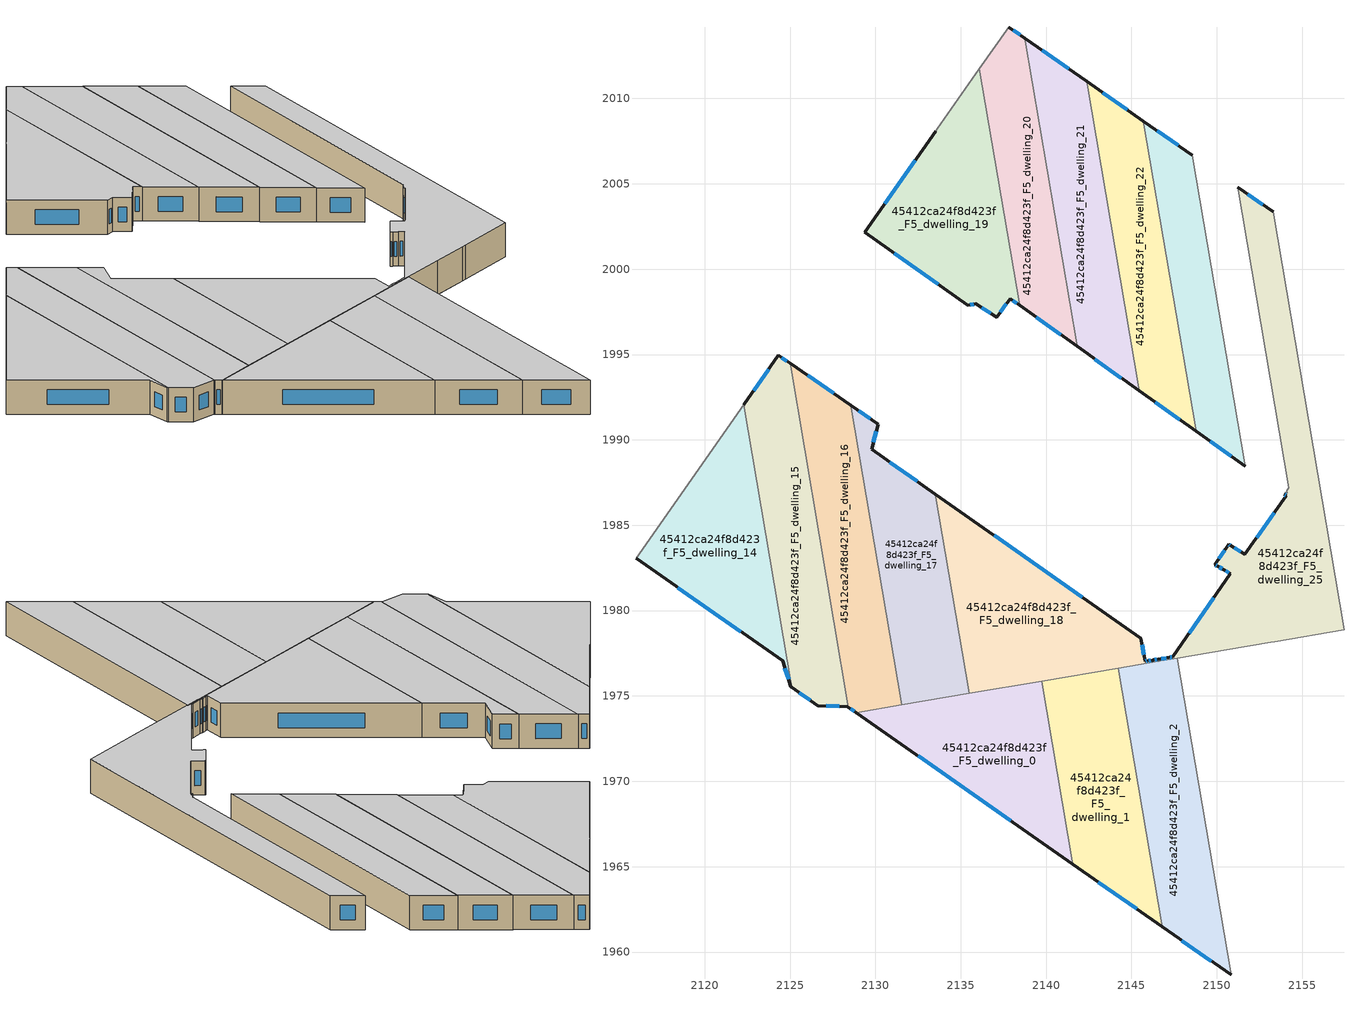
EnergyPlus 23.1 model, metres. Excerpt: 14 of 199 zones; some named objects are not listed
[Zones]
45412ca24f8d423f_F5_dwelling_0
 floor to 45412ca24f8d423f_F4_dwelling_0 (EU_floor_Construction): 2139.74,1975.87 2141.56,1965.15 2128.89,1974.02 z15
 wall outside (EU_wall_Construction): 2128.89,1974.02 2141.56,1965.15 z15:18
 wall to 45412ca24f8d423f_F5_dwelling_1 (EU_wall_Construction): 2141.56,1965.15 2139.74,1975.87 z15:18
 wall to 45412ca24f8d423f_F5_dwelling_18 (EU_wall_Construction): 2139.74,1975.87 2135.5,1975.15 z15:18
 wall to 45412ca24f8d423f_F5_dwelling_16 (EU_wall_Construction): 2131.55,1974.47 2128.89,1974.02 z15:18
 wall to 45412ca24f8d423f_F5_dwelling_17 (EU_wall_Construction): 2135.5,1975.14 2131.55,1974.47 z15:18
 window (EU_Window_Construction): 2132.51,1971.49 2137.94,1967.69 z15.86:17.14
 ceiling to 45412ca24f8d423f_F6_dwelling_0 (EU_floor_Construction): 2141.56,1965.15 2139.74,1975.87 2128.89,1974.02 z18
45412ca24f8d423f_F5_dwelling_1
 floor to 45412ca24f8d423f_F4_dwelling_1 (EU_floor_Construction): 2144.24,1976.63 2146.81,1961.47 2141.56,1965.15 2139.74,1975.87 z15
 wall outside (EU_wall_Construction): 2141.56,1965.15 2146.81,1961.47 z15:18
 wall to 45412ca24f8d423f_F5_dwelling_2 (EU_wall_Construction): 2146.81,1961.47 2144.24,1976.63 z15:18
 wall to 45412ca24f8d423f_F5_dwelling_18 (EU_wall_Construction): 2144.24,1976.63 2139.74,1975.87 z15:18
 window (EU_Window_Construction): 2143.06,1964.1 2145.31,1962.52 z15.86:17.14
 ceiling to 45412ca24f8d423f_F6_dwelling_1 (EU_floor_Construction): 2146.81,1961.47 2144.24,1976.63 2139.74,1975.87 2141.56,1965.15 z18
45412ca24f8d423f_F5_dwelling_14
 floor to 45412ca24f8d423f_F4_dwelling_14 (EU_floor_Construction): 2122.29,1992.06 2125.1,1975.5 2125.05,1975.53 2124.56,1977.06 2115.98,1983.07 z15
 wall outside (EU_wall_Construction): 2115.98,1983.07 2124.56,1977.06 2125.05,1975.53 2125.1,1975.5 z15:18
 wall adiabatic (EU_wall_Construction): 2122.29,1992.06 2115.98,1983.07 z15:18
 wall to 45412ca24f8d423f_F5_dwelling_15 (EU_wall_Construction): 2125.1,1975.5 2122.29,1992.06 z15:18
 window (EU_Window_Construction): 2124.7,1976.62 2124.91,1975.97 / 2118.43,1981.35 2122.11,1978.77 z15.86:17.14
 ceiling to 45412ca24f8d423f_F6_dwelling_14 (EU_floor_Construction): 2125.1,1975.5 2122.29,1992.06 2115.98,1983.07 2124.56,1977.06 2125.05,1975.53 z18
45412ca24f8d423f_F5_dwelling_15
 floor to 45412ca24f8d423f_F4_dwelling_15 (EU_floor_Construction): 2125.01,1994.48 2128.42,1974.35 2128.38,1974.38 2126.62,1974.43 2125.1,1975.5 2122.29,1992.06 2124.32,1994.96 z15
 wall outside (EU_wall_Construction): 2125.01,1994.48 2124.32,1994.96 2122.29,1992.06 / 2125.1,1975.5 2126.62,1974.43 2128.38,1974.38 2128.42,1974.35 z15:18
 wall to 45412ca24f8d423f_F5_dwelling_16 (EU_wall_Construction): 2128.42,1974.35 2125.01,1994.48 z15:18
 window (EU_Window_Construction): 2123.74,1994.13 2122.87,1992.89 / 2124.81,1994.62 2124.52,1994.82 / 2127.13,1974.42 2127.88,1974.4 / 2125.53,1975.19 2126.19,1974.74 z15.86:17.14
 ceiling to 45412ca24f8d423f_F6_dwelling_15 (EU_floor_Construction): 2128.42,1974.35 2125.01,1994.48 2124.32,1994.96 2122.29,1992.06 2125.1,1975.5 2126.62,1974.43 2128.38,1974.38 z18
45412ca24f8d423f_F5_dwelling_16
 floor to 45412ca24f8d423f_F4_dwelling_16 (EU_floor_Construction): 2128.57,1992.03 2131.55,1974.47 2128.89,1974.02 2128.42,1974.35 2125.01,1994.48 z15
 wall outside (EU_wall_Construction): 2128.57,1992.03 2125.01,1994.48 / 2128.42,1974.35 2128.89,1974.02 z15:18
 wall to 45412ca24f8d423f_F5_dwelling_17 (EU_wall_Construction): 2131.55,1974.47 2128.57,1992.03 z15:18
 window (EU_Window_Construction): 2127.55,1992.73 2126.02,1993.78 / 2128.56,1974.26 2128.76,1974.12 z15.86:17.14
 ceiling to 45412ca24f8d423f_F6_dwelling_16 (EU_floor_Construction): 2131.55,1974.47 2128.57,1992.03 2125.01,1994.48 2128.42,1974.35 2128.89,1974.02 z18
45412ca24f8d423f_F5_dwelling_17
 floor to 45412ca24f8d423f_F4_dwelling_17 (EU_floor_Construction): 2130.17,1990.92 2129.77,1989.44 2133.52,1986.82 2135.5,1975.14 2131.55,1974.47 2128.57,1992.03 z15
 wall outside (EU_wall_Construction): 2133.52,1986.82 2129.77,1989.44 2130.17,1990.92 2128.57,1992.03 z15:18
 wall to 45412ca24f8d423f_F5_dwelling_18 (EU_wall_Construction): 2135.5,1975.14 2133.52,1986.82 z15:18
 window (EU_Window_Construction): 2129.89,1989.86 2130.06,1990.5 / 2132.45,1987.57 2130.84,1988.69 / 2129.71,1991.24 2129.03,1991.71 z15.86:17.14
 ceiling to 45412ca24f8d423f_F6_dwelling_17 (EU_floor_Construction): 2135.5,1975.14 2133.52,1986.82 2129.77,1989.44 2130.17,1990.92 2128.57,1992.03 2131.55,1974.47 z18
45412ca24f8d423f_F5_dwelling_18
 floor to 45412ca24f8d423f_F4_dwelling_18 (EU_floor_Construction): 2145.56,1978.38 2145.8,1977.04 2145.95,1977.06 2146.25,1977.1 2146.29,1977.11 2146.54,1977.15 2146.57,1977.02 2135.5,1975.14 2133.52,1986.82 z15
 wall outside (EU_wall_Construction): 2146.54,1977.15 2146.29,1977.11 2146.25,1977.1 2146.21,1977.1 2145.95,1977.06 2145.8,1977.04 2145.56,1978.38 2133.52,1986.82 z15:18
 wall to 45412ca24f8d423f_F5_dwelling_25 (EU_wall_Construction): 2146.57,1977.02 2146.54,1977.15 z15:18
 wall to 45412ca24f8d423f_F5_dwelling_2 (EU_wall_Construction): 2144.24,1976.63 2146.56,1977.02 z15:18
 window (EU_Window_Construction): 2142.12,1980.79 2136.96,1984.41 / 2145.73,1977.42 2145.63,1977.99 / 2145.91,1977.05 2145.84,1977.04 / 2146.13,1977.09 2146.02,1977.07 / 2146.47,1977.14 2146.37,1977.12 z15.86:17.14
 ceiling to 45412ca24f8d423f_F6_dwelling_18 (EU_floor_Construction): 2146.57,1977.02 2146.54,1977.15 2146.29,1977.11 2146.25,1977.1 2145.95,1977.06 2145.8,1977.04 2145.56,1978.38 2133.52,1986.82 2135.5,1975.14 z18
45412ca24f8d423f_F5_dwelling_19
 floor to 45412ca24f8d423f_F4_dwelling_19 (EU_floor_Construction): 2136.1,2011.74 2138.45,1997.88 2137.89,1998.28 2137.09,1997.17 2135.88,1997.98 2135.42,1997.89 2129.37,2002.15 2133.54,2008.09 2133.63,2008.22 z15
 wall outside (EU_wall_Construction): 2133.54,2008.09 2129.37,2002.15 2135.42,1997.89 2135.88,1997.98 2137.09,1997.17 2137.89,1998.28 2138.45,1997.88 z15:18
 wall to 45412ca24f8d423f_F5_dwelling_20 (EU_wall_Construction): 2138.45,1997.88 2136.1,2011.74 z15:18
 wall adiabatic (EU_wall_Construction): 2136.1,2011.74 2133.63,2008.22 2133.54,2008.09 z15:18
 window (EU_Window_Construction): 2138.05,1998.16 2138.29,1997.99 / 2137.32,1997.49 2137.66,1997.96 / 2136.23,1997.75 2136.75,1997.4 / 2135.55,1997.92 2135.75,1997.95 / 2131.1,2000.93 2133.69,1999.11 / 2132.35,2006.39 2130.56,2003.84 z15.86:17.14
 ceiling to 45412ca24f8d423f_F6_dwelling_19 (EU_floor_Construction): 2138.45,1997.88 2136.1,2011.74 2133.63,2008.22 2133.54,2008.09 2129.37,2002.15 2135.42,1997.89 2135.88,1997.98 2137.09,1997.17 2137.89,1998.28 z18
45412ca24f8d423f_F5_dwelling_2
 floor to 45412ca24f8d423f_F4_dwelling_2 (EU_floor_Construction): 2147.69,1977.21 2150.84,1958.65 2146.81,1961.47 2144.24,1976.63 z15
 wall outside (EU_wall_Construction): 2146.81,1961.47 2150.84,1958.65 z15:18
 wall to 45412ca24f8d423f_F5_dwelling_3 (EU_wall_Construction): 2150.84,1958.65 2147.69,1977.21 z15:18
 wall to 45412ca24f8d423f_F5_dwelling_25 (EU_wall_Construction): 2147.69,1977.21 2146.71,1977.05 2146.64,1977.04 2146.57,1977.02 z15:18
 window (EU_Window_Construction): 2147.96,1960.67 2149.69,1959.46 z15.86:17.14
 ceiling to 45412ca24f8d423f_F6_dwelling_2 (EU_floor_Construction): 2150.84,1958.65 2147.69,1977.21 2144.24,1976.63 2146.81,1961.47 z18
45412ca24f8d423f_F5_dwelling_20
 floor to 45412ca24f8d423f_F4_dwelling_20 (EU_floor_Construction): 2138.75,2013.53 2141.81,1995.47 2138.45,1997.88 2136.1,2011.74 2137.82,2014.18 z15
 wall outside (EU_wall_Construction): 2138.75,2013.53 2137.82,2014.18 / 2138.45,1997.88 2141.81,1995.47 z15:18
 wall to 45412ca24f8d423f_F5_dwelling_21 (EU_wall_Construction): 2141.81,1995.47 2138.75,2013.53 z15:18
 wall adiabatic (EU_wall_Construction): 2137.82,2014.18 2136.1,2011.74 z15:18
 window (EU_Window_Construction): 2138.48,2013.72 2138.08,2014 / 2139.41,1997.19 2140.85,1996.16 z15.86:17.14
 ceiling to 45412ca24f8d423f_F6_dwelling_20 (EU_floor_Construction): 2141.81,1995.47 2138.75,2013.53 2137.82,2014.18 2136.1,2011.74 2138.45,1997.88 z18
45412ca24f8d423f_F5_dwelling_21
 floor to 45412ca24f8d423f_F4_dwelling_21 (EU_floor_Construction): 2142.37,2011 2145.44,1992.88 2141.81,1995.47 2138.75,2013.53 z15
 wall outside (EU_wall_Construction): 2141.81,1995.47 2145.44,1992.88 / 2142.37,2011 2138.75,2013.53 z15:18
 wall to 45412ca24f8d423f_F5_dwelling_22 (EU_wall_Construction): 2145.44,1992.88 2142.37,2011 z15:18
 window (EU_Window_Construction): 2142.85,1994.73 2144.41,1993.62 / 2141.33,2011.72 2139.78,2012.81 z15.86:17.14
 ceiling to 45412ca24f8d423f_F6_dwelling_21 (EU_floor_Construction): 2145.44,1992.88 2142.37,2011 2138.75,2013.53 2141.81,1995.47 z18
45412ca24f8d423f_F5_dwelling_22
 floor to 45412ca24f8d423f_F4_dwelling_22 (EU_floor_Construction): 2145.7,2008.67 2148.78,1990.5 2145.44,1992.88 2142.37,2011 z15
 wall outside (EU_wall_Construction): 2145.44,1992.88 2148.78,1990.5 / 2145.7,2008.67 2142.37,2011 z15:18
 wall to 45412ca24f8d423f_F5_dwelling_23 (EU_wall_Construction): 2148.78,1990.5 2145.7,2008.67 z15:18
 window (EU_Window_Construction): 2146.4,1992.2 2147.83,1991.18 / 2144.74,2009.34 2143.32,2010.34 z15.86:17.14
 ceiling to 45412ca24f8d423f_F6_dwelling_22 (EU_floor_Construction): 2148.78,1990.5 2145.7,2008.67 2142.37,2011 2145.44,1992.88 z18
45412ca24f8d423f_F5_dwelling_23
 floor to 45412ca24f8d423f_F4_dwelling_23 (EU_floor_Construction): 2148.56,2006.67 2151.65,1988.44 2148.78,1990.5 2145.7,2008.67 z15
 wall outside (EU_wall_Construction): 2148.78,1990.5 2151.65,1988.44 / 2148.56,2006.67 2145.7,2008.67 z15:18
 wall to 45412ca24f8d423f_F5_dwelling_24 (EU_wall_Construction): 2151.65,1988.44 2148.56,2006.67 z15:18
 window (EU_Window_Construction): 2149.6,1989.91 2150.83,1989.03 / 2147.74,2007.24 2146.51,2008.1 z15.86:17.14
 ceiling to 45412ca24f8d423f_F6_dwelling_23 (EU_floor_Construction): 2151.65,1988.44 2148.56,2006.67 2145.7,2008.67 2148.78,1990.5 z18
45412ca24f8d423f_F5_dwelling_25
 floor to 45412ca24f8d423f_F4_dwelling_25 (EU_floor_Construction): 2153.29,2003.36 2157.45,1978.87 2153.39,1978.18 2153.16,1978.14 2146.71,1977.05 2146.64,1977.04 2146.57,1977.02 2146.54,1977.15 2147.22,1977.25 2147.42,1977.28 2150.8,1982.16 2150.41,1982.39 2150.05,1982.6 2149.89,1982.69 2150.71,1983.87 2150.79,1983.82 2151.65,1983.29 2154.07,1986.72 2153.95,1986.8 2154.03,1986.93 2154.12,1986.87 2154.09,1987.01 2154.21,1987.18 2151.22,2004.81 z15
 wall outside (EU_wall_Construction): 2153.95,1986.8 2154.07,1986.72 2151.65,1983.29 2150.79,1983.82 2150.71,1983.87 2149.89,1982.69 2150.05,1982.6 2150.41,1982.39 2150.8,1982.16 2147.42,1977.28 2147.22,1977.25 2146.54,1977.15 / 2153.29,2003.36 2151.22,2004.81 z15:18
 wall to 45412ca24f8d423f_F5_dwelling_24 (EU_wall_Construction): 2151.22,2004.81 2154.21,1987.18 2154.09,1987.01 2154.12,1986.87 2154.03,1986.93 2153.95,1986.8 z15:18
 wall to 45412ca24f8d423f_F5_dwelling_26 (EU_wall_Construction): 2157.45,1978.87 2153.29,2003.36 z15:18
 wall to 45412ca24f8d423f_F5_dwelling_5 (EU_wall_Construction): 2153.16,1978.14 2153.39,1978.18 2157.45,1978.87 z15:18
 wall to 45412ca24f8d423f_F5_dwelling_3 (EU_wall_Construction): 2147.69,1977.21 2150.59,1977.71 z15:18
 wall to 45412ca24f8d423f_F5_dwelling_4 (EU_wall_Construction): 2150.59,1977.71 2153.16,1978.14 z15:18
 window (EU_Window_Construction): 2150.77,1983.84 2150.73,1983.86 / 2151.4,1983.45 2151.04,1983.67 / 2153.38,1985.74 2152.34,1984.27 / 2153.98,1986.78 2154.04,1986.74 / 2152.7,2003.78 2151.81,2004.4 / 2147.03,1977.22 2146.74,1977.18 / 2147.36,1977.27 2147.28,1977.26 / 2149.83,1980.76 2148.39,1978.68 / 2150.52,1982.32 2150.69,1982.22 / 2150.15,1982.54 2150.31,1982.45 / 2149.94,1982.67 2150,1982.63 / 2150.47,1983.54 2150.13,1983.03 z15.86:17.14
 ceiling to 45412ca24f8d423f_F6_dwelling_25 (EU_floor_Construction): 2157.45,1978.87 2153.29,2003.36 2151.22,2004.81 2154.21,1987.18 2154.09,1987.01 2154.12,1986.87 2154.03,1986.93 2153.95,1986.8 2154.07,1986.72 2151.65,1983.29 2150.79,1983.82 2150.71,1983.87 2149.89,1982.69 2150.05,1982.6 2150.41,1982.39 2150.8,1982.16 2147.42,1977.28 2147.22,1977.25 2146.54,1977.15 2146.57,1977.02 2146.64,1977.04 2146.71,1977.05 2153.16,1978.14 2153.39,1978.18 z18
[Building]
EU S2 Campaign: North Axis=0; Terrain=City; Solar Distribution=FullExterior
[Site:Location]
Helsinki-Vantaa.AP: Latitude=60.317; Longitude=24.963; Time Zone=2; Elevation=54.6
[SizingPeriod:WeatherFileDays]
AnnualSizingPeriod: Begin Month=1; Begin Day of Month=1; End Month=12; End Day of Month=31; Day of Week for Start Day=Monday; Use Weather File Daylight Saving Period=No; Use Weather File Rain and Snow Indicators=No
[MATERIAL]
EU_InternalMass_Material: Roughness=MediumRough; Thickness=0.1; Conductivity=1; Density=1800; Specific Heat=900; Thermal Absorptance=0.9; Solar Absorptance=0.7; Visible Absorptance=0.7
[MATERIAL:NOMASS] Roughness=MediumRough; Thermal Absorptance=0.9; Solar Absorptance=0.7; Visible Absorptance=0.7
Name | Thermal Resistance
EU_wall_NoMass | 1.10183
EU_floor_NoMass | 1.70606
[WINDOWMATERIAL:SIMPLEGLAZINGSYSTEM]
EU_Window_SimpleGlazing: UFactor=3.11035; Solar Heat Gain Coefficient=0.8; Visible Transmittance=0.8
[CONSTRUCTION]
EU_wall_Construction: EU_wall_NoMass
EU_floor_Construction: EU_floor_NoMass
EU_Window_Construction: EU_Window_SimpleGlazing
EU_InternalMass_Construction: EU_InternalMass_Material
[ZONE] Type=1; Multiplier=1; Ceiling Height=autocalculate; Floor Area=autocalculate; Part of Total Floor Area=Yes
Name | Volume
45412ca24f8d423f_F5_dwelling_0 | 179.444
45412ca24f8d423f_F5_dwelling_1 | 179.414
45412ca24f8d423f_F5_dwelling_14 | 179.454
45412ca24f8d423f_F5_dwelling_15 | 179.423
45412ca24f8d423f_F5_dwelling_16 | 179.431
45412ca24f8d423f_F5_dwelling_17 | 172.485
45412ca24f8d423f_F5_dwelling_18 | 209.698
45412ca24f8d423f_F5_dwelling_19 | 194.071
45412ca24f8d423f_F5_dwelling_2 | 179.448
45412ca24f8d423f_F5_dwelling_20 | 146.573
45412ca24f8d423f_F5_dwelling_21 | 173.115
45412ca24f8d423f_F5_dwelling_22 | 159.651
45412ca24f8d423f_F5_dwelling_23 | 137.774
45412ca24f8d423f_F5_dwelling_25 | 252.751
[INTERNALMASS] Construction=EU_InternalMass_Construction
Name | Zone or ZoneList | Surface Area
45412ca24f8d423f_F5_dwelling_0_EU_InternalMass | 45412ca24f8d423f_F5_dwelling_0 | 59.815
45412ca24f8d423f_F5_dwelling_1_EU_InternalMass | 45412ca24f8d423f_F5_dwelling_1 | 59.8046
45412ca24f8d423f_F5_dwelling_2_EU_InternalMass | 45412ca24f8d423f_F5_dwelling_2 | 59.8162
45412ca24f8d423f_F5_dwelling_14_EU_InternalMass | 45412ca24f8d423f_F5_dwelling_14 | 59.8179
45412ca24f8d423f_F5_dwelling_15_EU_InternalMass | 45412ca24f8d423f_F5_dwelling_15 | 59.8073
45412ca24f8d423f_F5_dwelling_16_EU_InternalMass | 45412ca24f8d423f_F5_dwelling_16 | 59.8101
45412ca24f8d423f_F5_dwelling_17_EU_InternalMass | 45412ca24f8d423f_F5_dwelling_17 | 57.4948
45412ca24f8d423f_F5_dwelling_18_EU_InternalMass | 45412ca24f8d423f_F5_dwelling_18 | 69.896
45412ca24f8d423f_F5_dwelling_19_EU_InternalMass | 45412ca24f8d423f_F5_dwelling_19 | 64.6905
45412ca24f8d423f_F5_dwelling_20_EU_InternalMass | 45412ca24f8d423f_F5_dwelling_20 | 48.8577
45412ca24f8d423f_F5_dwelling_21_EU_InternalMass | 45412ca24f8d423f_F5_dwelling_21 | 57.705
45412ca24f8d423f_F5_dwelling_22_EU_InternalMass | 45412ca24f8d423f_F5_dwelling_22 | 53.2168
45412ca24f8d423f_F5_dwelling_23_EU_InternalMass | 45412ca24f8d423f_F5_dwelling_23 | 45.9246
45412ca24f8d423f_F5_dwelling_25_EU_InternalMass | 45412ca24f8d423f_F5_dwelling_25 | 84.2487
[OTHEREQUIPMENT] Fuel Type=Electricity; Design Level Calculation Method=Watts/Area; Power per Zone Floor Area=1; Fraction Latent=0; Fraction Radiant=0; Fraction Lost=0; Carbon Dioxide Generation Rate=0; EndUse Subcategory=EU_Step8_InternalGains
Name | Zone or ZoneList or Space or SpaceList | Schedule
EU_Step8_InternalGain_45412ca24f8d423f_F5_dwelling_0_f000 | 45412ca24f8d423f_F5_dwelling_0 | EU_Step8_GainSchedule_45412ca24f8d423f_F5_dwelling_0_f000
EU_Step8_InternalGain_45412ca24f8d423f_F5_dwelling_1_f000 | 45412ca24f8d423f_F5_dwelling_1 | EU_Step8_GainSchedule_45412ca24f8d423f_F5_dwelling_1_f000
EU_Step8_InternalGain_45412ca24f8d423f_F5_dwelling_2_f000 | 45412ca24f8d423f_F5_dwelling_2 | EU_Step8_GainSchedule_45412ca24f8d423f_F5_dwelling_2_f000
EU_Step8_InternalGain_45412ca24f8d423f_F5_dwelling_14_f000 | 45412ca24f8d423f_F5_dwelling_14 | EU_Step8_GainSchedule_45412ca24f8d423f_F5_dwelling_14_f000
EU_Step8_InternalGain_45412ca24f8d423f_F5_dwelling_15_f000 | 45412ca24f8d423f_F5_dwelling_15 | EU_Step8_GainSchedule_45412ca24f8d423f_F5_dwelling_15_f000
EU_Step8_InternalGain_45412ca24f8d423f_F5_dwelling_16_f000 | 45412ca24f8d423f_F5_dwelling_16 | EU_Step8_GainSchedule_45412ca24f8d423f_F5_dwelling_16_f000
EU_Step8_InternalGain_45412ca24f8d423f_F5_dwelling_17_f000 | 45412ca24f8d423f_F5_dwelling_17 | EU_Step8_GainSchedule_45412ca24f8d423f_F5_dwelling_17_f000
EU_Step8_InternalGain_45412ca24f8d423f_F5_dwelling_18_f000 | 45412ca24f8d423f_F5_dwelling_18 | EU_Step8_GainSchedule_45412ca24f8d423f_F5_dwelling_18_f000
EU_Step8_InternalGain_45412ca24f8d423f_F5_dwelling_19_f000 | 45412ca24f8d423f_F5_dwelling_19 | EU_Step8_GainSchedule_45412ca24f8d423f_F5_dwelling_19_f000
EU_Step8_InternalGain_45412ca24f8d423f_F5_dwelling_20_f000 | 45412ca24f8d423f_F5_dwelling_20 | EU_Step8_GainSchedule_45412ca24f8d423f_F5_dwelling_20_f000
EU_Step8_InternalGain_45412ca24f8d423f_F5_dwelling_21_f000 | 45412ca24f8d423f_F5_dwelling_21 | EU_Step8_GainSchedule_45412ca24f8d423f_F5_dwelling_21_f000
EU_Step8_InternalGain_45412ca24f8d423f_F5_dwelling_22_f000 | 45412ca24f8d423f_F5_dwelling_22 | EU_Step8_GainSchedule_45412ca24f8d423f_F5_dwelling_22_f000
EU_Step8_InternalGain_45412ca24f8d423f_F5_dwelling_23_f000 | 45412ca24f8d423f_F5_dwelling_23 | EU_Step8_GainSchedule_45412ca24f8d423f_F5_dwelling_23_f000
EU_Step8_InternalGain_45412ca24f8d423f_F5_dwelling_25_f000 | 45412ca24f8d423f_F5_dwelling_25 | EU_Step8_GainSchedule_45412ca24f8d423f_F5_dwelling_25_f000
[ZONEVENTILATION:DESIGNFLOWRATE] Schedule=EU_AlwaysOn; Design Flow Rate Calculation Method=AirChanges/Hour; Air Changes per Hour=0.756316; Ventilation Type=Natural; Fan Pressure Rise=0; Fan Total Efficiency=1; Constant Term Coefficient=1; Temperature Term Coefficient=0; Velocity Term Coefficient=0; Velocity Squared Term Coefficient=0; Minimum Indoor Temperature=-100; Maximum Indoor Temperature=100; Delta Temperature=-100; Minimum Outdoor Temperature=-100; Maximum Outdoor Temperature=100; Maximum Wind Speed=40
Name | Zone or ZoneList or Space or SpaceList
EU_ConstantAir_45412ca24f8d423f_F5_dwelling_0 | 45412ca24f8d423f_F5_dwelling_0
EU_ConstantAir_45412ca24f8d423f_F5_dwelling_1 | 45412ca24f8d423f_F5_dwelling_1
EU_ConstantAir_45412ca24f8d423f_F5_dwelling_2 | 45412ca24f8d423f_F5_dwelling_2
EU_ConstantAir_45412ca24f8d423f_F5_dwelling_14 | 45412ca24f8d423f_F5_dwelling_14
EU_ConstantAir_45412ca24f8d423f_F5_dwelling_15 | 45412ca24f8d423f_F5_dwelling_15
EU_ConstantAir_45412ca24f8d423f_F5_dwelling_16 | 45412ca24f8d423f_F5_dwelling_16
EU_ConstantAir_45412ca24f8d423f_F5_dwelling_17 | 45412ca24f8d423f_F5_dwelling_17
EU_ConstantAir_45412ca24f8d423f_F5_dwelling_18 | 45412ca24f8d423f_F5_dwelling_18
EU_ConstantAir_45412ca24f8d423f_F5_dwelling_19 | 45412ca24f8d423f_F5_dwelling_19
EU_ConstantAir_45412ca24f8d423f_F5_dwelling_20 | 45412ca24f8d423f_F5_dwelling_20
EU_ConstantAir_45412ca24f8d423f_F5_dwelling_21 | 45412ca24f8d423f_F5_dwelling_21
EU_ConstantAir_45412ca24f8d423f_F5_dwelling_22 | 45412ca24f8d423f_F5_dwelling_22
EU_ConstantAir_45412ca24f8d423f_F5_dwelling_23 | 45412ca24f8d423f_F5_dwelling_23
EU_ConstantAir_45412ca24f8d423f_F5_dwelling_25 | 45412ca24f8d423f_F5_dwelling_25
[HVACTEMPLATE:ZONE:IDEALLOADSAIRSYSTEM] System Availability Schedule=EU_AlwaysOn; Maximum Heating Supply Air Temperature=50; Minimum Cooling Supply Air Temperature=13; Maximum Heating Supply Air Humidity Ratio=0.0156; Minimum Cooling Supply Air Humidity Ratio=0.0077; Heating Limit=NoLimit; Cooling Limit=NoLimit; Heating Availability Schedule=EU_AlwaysOn; Cooling Availability Schedule=EU_CoolingOff; Dehumidification Control Type=ConstantSensibleHeatRatio; Cooling Sensible Heat Ratio=0.7; Dehumidification Setpoint=60; Humidification Control Type=None; Humidification Setpoint=30; Outdoor Air Method=None; Outdoor Air Flow Rate per Person=0.00944; Outdoor Air Flow Rate per Zone Floor Area=0; Outdoor Air Flow Rate per Zone=0; Demand Controlled Ventilation Type=None; Outdoor Air Economizer Type=NoEconomizer; Heat Recovery Type=None; Sensible Heat Recovery Effectiveness=0.7; Latent Heat Recovery Effectiveness=0.65
Name | Template Thermostat
45412ca24f8d423f_F5_dwelling_0 | EU_HeatOnly_45412ca24f8d423f_F5_dwelling_0
45412ca24f8d423f_F5_dwelling_1 | EU_HeatOnly_45412ca24f8d423f_F5_dwelling_1
45412ca24f8d423f_F5_dwelling_2 | EU_HeatOnly_45412ca24f8d423f_F5_dwelling_2
45412ca24f8d423f_F5_dwelling_14 | EU_HeatOnly_45412ca24f8d423f_F5_dwelling_14
45412ca24f8d423f_F5_dwelling_15 | EU_HeatOnly_45412ca24f8d423f_F5_dwelling_15
45412ca24f8d423f_F5_dwelling_16 | EU_HeatOnly_45412ca24f8d423f_F5_dwelling_16
45412ca24f8d423f_F5_dwelling_17 | EU_HeatOnly_45412ca24f8d423f_F5_dwelling_17
45412ca24f8d423f_F5_dwelling_18 | EU_HeatOnly_45412ca24f8d423f_F5_dwelling_18
45412ca24f8d423f_F5_dwelling_19 | EU_HeatOnly_45412ca24f8d423f_F5_dwelling_19
45412ca24f8d423f_F5_dwelling_20 | EU_HeatOnly_45412ca24f8d423f_F5_dwelling_20
45412ca24f8d423f_F5_dwelling_21 | EU_HeatOnly_45412ca24f8d423f_F5_dwelling_21
45412ca24f8d423f_F5_dwelling_22 | EU_HeatOnly_45412ca24f8d423f_F5_dwelling_22
45412ca24f8d423f_F5_dwelling_23 | EU_HeatOnly_45412ca24f8d423f_F5_dwelling_23
45412ca24f8d423f_F5_dwelling_25 | EU_HeatOnly_45412ca24f8d423f_F5_dwelling_25
[SIZING:ZONE] Zone Cooling Design Supply Air Temperature Input Method=SupplyAirTemperature; Zone Cooling Design Supply Air Temperature=13; Zone Heating Design Supply Air Temperature Input Method=SupplyAirTemperature; Zone Heating Design Supply Air Temperature=50; Zone Cooling Design Supply Air Humidity Ratio=0.008; Zone Heating Design Supply Air Humidity Ratio=0.008; Cooling Design Air Flow Method=DesignDay; Cooling Design Air Flow Rate=0; Cooling Minimum Air Flow per Zone Floor Area=0.000762; Cooling Minimum Air Flow=0; Cooling Minimum Air Flow Fraction=0.2; Heating Design Air Flow Method=DesignDay; Heating Design Air Flow Rate=0; Heating Maximum Air Flow per Zone Floor Area=0.002032; Heating Maximum Air Flow=0.141576; Heating Maximum Air Flow Fraction=0.3; Account for Dedicated Outdoor Air System=No; Dedicated Outdoor Air System Control Strategy=NeutralSupplyAir; Dedicated Outdoor Air Low Setpoint Temperature for Design=autosize; Dedicated Outdoor Air High Setpoint Temperature for Design=autosize; Zone Load Sizing Method=Sensible Load Only No Latent Load; Zone Latent Cooling Design Supply Air Humidity Ratio Input Method=HumidityRatioDifference; Zone Cooling Design Supply Air Humidity Ratio Difference=0.005; Zone Latent Heating Design Supply Air Humidity Ratio Input Method=HumidityRatioDifference; Zone Humidification Design Supply Air Humidity Ratio Difference=0.005
45412ca24f8d423f_F5_dwelling_0; 45412ca24f8d423f_F5_dwelling_1; 45412ca24f8d423f_F5_dwelling_2; 45412ca24f8d423f_F5_dwelling_14; 45412ca24f8d423f_F5_dwelling_15; 45412ca24f8d423f_F5_dwelling_16; 45412ca24f8d423f_F5_dwelling_17; 45412ca24f8d423f_F5_dwelling_18; 45412ca24f8d423f_F5_dwelling_19; 45412ca24f8d423f_F5_dwelling_20; 45412ca24f8d423f_F5_dwelling_21; 45412ca24f8d423f_F5_dwelling_22; 45412ca24f8d423f_F5_dwelling_23; 45412ca24f8d423f_F5_dwelling_25
[SCHEDULE:CONSTANT]
Name | Hourly Value
EU_AlwaysOn | 1
EU_CoolingOff | 0
[SCHEDULE:FILE] Column Number=1; Rows to Skip at Top=0; Number of Hours of Data=8760; Column Separator=Comma; Interpolate to Timestep=No; Minutes per Item=60; Adjust Schedule for Daylight Savings=Yes
Name | File
EU_Step8_GainSchedule_45412ca24f8d423f_F5_dwelling_0_f000 | ../../schedules/45412ca24f8d423f/45412ca24f8d423f_F5_dwelling_0_f000_gain.csv
EU_Step8_GainSchedule_45412ca24f8d423f_F5_dwelling_1_f000 | ../../schedules/45412ca24f8d423f/45412ca24f8d423f_F5_dwelling_1_f000_gain.csv
EU_Step8_GainSchedule_45412ca24f8d423f_F5_dwelling_2_f000 | ../../schedules/45412ca24f8d423f/45412ca24f8d423f_F5_dwelling_2_f000_gain.csv
EU_Step8_GainSchedule_45412ca24f8d423f_F5_dwelling_14_f000 | ../../schedules/45412ca24f8d423f/45412ca24f8d423f_F5_dwelling_14_f000_gain.csv
EU_Step8_GainSchedule_45412ca24f8d423f_F5_dwelling_15_f000 | ../../schedules/45412ca24f8d423f/45412ca24f8d423f_F5_dwelling_15_f000_gain.csv
EU_Step8_GainSchedule_45412ca24f8d423f_F5_dwelling_16_f000 | ../../schedules/45412ca24f8d423f/45412ca24f8d423f_F5_dwelling_16_f000_gain.csv
EU_Step8_GainSchedule_45412ca24f8d423f_F5_dwelling_17_f000 | ../../schedules/45412ca24f8d423f/45412ca24f8d423f_F5_dwelling_17_f000_gain.csv
EU_Step8_GainSchedule_45412ca24f8d423f_F5_dwelling_18_f000 | ../../schedules/45412ca24f8d423f/45412ca24f8d423f_F5_dwelling_18_f000_gain.csv
EU_Step8_GainSchedule_45412ca24f8d423f_F5_dwelling_19_f000 | ../../schedules/45412ca24f8d423f/45412ca24f8d423f_F5_dwelling_19_f000_gain.csv
EU_Step8_GainSchedule_45412ca24f8d423f_F5_dwelling_20_f000 | ../../schedules/45412ca24f8d423f/45412ca24f8d423f_F5_dwelling_20_f000_gain.csv
EU_Step8_GainSchedule_45412ca24f8d423f_F5_dwelling_21_f000 | ../../schedules/45412ca24f8d423f/45412ca24f8d423f_F5_dwelling_21_f000_gain.csv
EU_Step8_GainSchedule_45412ca24f8d423f_F5_dwelling_22_f000 | ../../schedules/45412ca24f8d423f/45412ca24f8d423f_F5_dwelling_22_f000_gain.csv
EU_Step8_GainSchedule_45412ca24f8d423f_F5_dwelling_23_f000 | ../../schedules/45412ca24f8d423f/45412ca24f8d423f_F5_dwelling_23_f000_gain.csv
EU_Step8_GainSchedule_45412ca24f8d423f_F5_dwelling_25_f000 | ../../schedules/45412ca24f8d423f/45412ca24f8d423f_F5_dwelling_25_f000_gain.csv
